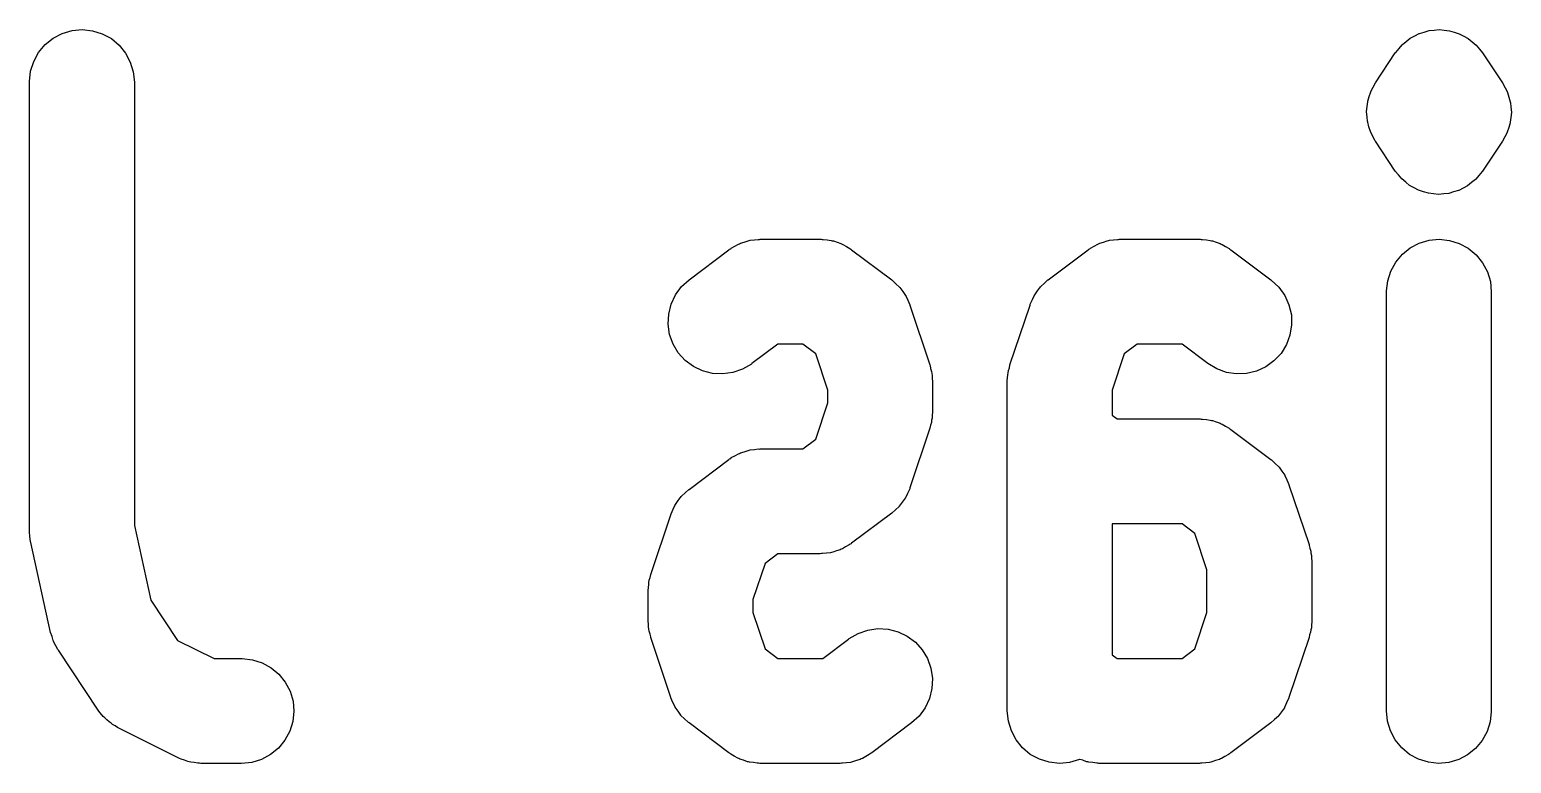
# Model space of a CAD drawing. Extents: x 69 to 231, y -99 to -49.
# Drawn here: x 103.842 to 108.792, y -74.375 to -71.925 of the extents above; entities that cross this region are included whole.
import ezdxf

# ---------------------------------------------------------------- set-up
doc = ezdxf.new("R2010")
doc.units = 0
doc.layers.add('BLACK', color=7, linetype='CONTINUOUS')

msp = doc.modelspace()

# ---------------------------------------------------------------- linework, layer by layer
at = {"layer": 'BLACK', "linetype": 'CONTINUOUS'}
for p, q in [((103.894, -71.975), (103.921, -71.9536)), ((103.921, -71.9536), (103.951, -71.9377)), ((103.951, -71.9377), (103.984, -71.9281)), ((103.984, -71.9281), (104.018, -71.925)), ((104.018, -71.925), (104.052, -71.9286)), ((104.052, -71.9286), (104.084, -71.9387)), ((104.084, -71.9387), (104.115, -71.9549)), ((104.115, -71.9549), (104.141, -71.9767)), ((108.428, -71.9748), (108.441, -71.9642)), ((108.441, -71.9642), (108.454, -71.9537)), ((108.454, -71.9534), (108.469, -71.9457)), ((108.454, -71.9535), (108.454, -71.9534)), ((108.454, -71.9536), (108.454, -71.9535)), ((108.454, -71.9537), (108.454, -71.9536)), ((108.454, -71.9537), (108.454, -71.9537)), ((108.469, -71.9457), (108.484, -71.9378)), ((108.484, -71.9378), (108.484, -71.9377)), ((108.484, -71.9377), (108.485, -71.9377)), ((108.484, -71.9378), (108.484, -71.9378)), ((108.485, -71.9376), (108.501, -71.9329)), ((108.485, -71.9377), (108.485, -71.9376)), ((108.501, -71.9329), (108.517, -71.9282)), ((108.517, -71.928), (108.534, -71.9265)), ((108.517, -71.9281), (108.517, -71.928)), ((108.517, -71.9282), (108.517, -71.9281)), ((108.517, -71.9281), (108.517, -71.9281)), ((108.517, -71.9281), (108.517, -71.9281)), ((108.534, -71.9265), (108.551, -71.925)), ((108.551, -71.925), (108.551, -71.925)), ((108.551, -71.925), (108.551, -71.925)), ((108.551, -71.925), (108.551, -71.925)), ((108.551, -71.925), (108.568, -71.9268)), ((108.551, -71.925), (108.551, -71.925)), ((108.568, -71.9268), (108.585, -71.9285)), ((108.585, -71.9285), (108.585, -71.9286)), ((108.585, -71.9286), (108.585, -71.9286)), ((108.585, -71.9286), (108.585, -71.9286)), ((108.585, -71.9286), (108.585, -71.9286)), ((108.585, -71.9286), (108.601, -71.9336)), ((108.601, -71.9336), (108.618, -71.9386)), ((108.618, -71.9386), (108.618, -71.9386)), ((108.618, -71.9386), (108.618, -71.9387)), ((108.618, -71.9387), (108.618, -71.9387)), ((108.618, -71.9387), (108.618, -71.9388)), ((108.618, -71.9388), (108.633, -71.9467)), ((108.633, -71.9467), (108.648, -71.9548)), ((108.648, -71.9548), (108.648, -71.9549)), ((108.648, -71.9549), (108.648, -71.9549)), ((108.648, -71.9549), (108.648, -71.955)), ((108.648, -71.955), (108.648, -71.9551)), ((108.648, -71.9551), (108.661, -71.9657)), ((108.661, -71.9657), (108.661, -71.9658)), ((108.661, -71.9658), (108.674, -71.9765)), ((103.856, -72.0311), (103.872, -72.0011)), ((103.872, -72.0011), (103.894, -71.975)), ((104.141, -71.9767), (104.162, -72.0032)), ((104.162, -72.0032), (104.178, -72.0333)), ((108.338, -72.1029), (108.404, -72.0029)), ((108.404, -72.0029), (108.405, -72.0014)), ((108.405, -72.0013), (108.406, -72.0011)), ((108.405, -72.0014), (108.405, -72.0013)), ((108.405, -72.0014), (108.405, -72.0014)), ((108.406, -72.0009), (108.417, -71.988)), ((108.406, -72.0011), (108.406, -72.0009)), ((108.406, -72.0011), (108.406, -72.0011)), ((108.406, -72.0011), (108.406, -72.0011)), ((108.417, -71.988), (108.427, -71.9752)), ((108.427, -71.9751), (108.428, -71.975)), ((108.427, -71.9752), (108.427, -71.9751)), ((108.428, -71.9749), (108.428, -71.9748)), ((108.428, -71.975), (108.428, -71.9749)), ((108.674, -71.9765), (108.674, -71.9766)), ((108.674, -71.9766), (108.674, -71.9767)), ((108.674, -71.9767), (108.674, -71.9768)), ((108.674, -71.9768), (108.674, -71.9769)), ((108.674, -71.9769), (108.685, -71.9899)), ((108.685, -71.9899), (108.685, -71.9901)), ((108.685, -71.9901), (108.696, -72.0029)), ((108.696, -72.0029), (108.762, -72.1029)), ((103.842, -72.0976), (103.845, -72.0636)), ((103.845, -72.0636), (103.856, -72.0311)), ((104.178, -72.0333), (104.188, -72.066)), ((104.188, -72.066), (104.192, -72.1)), ((103.842, -72.1), (103.842, -72.0976)), ((103.842, -73.6), (103.842, -72.1)), ((104.192, -72.1), (104.192, -73.5808)), ((108.322, -72.1313), (108.33, -72.1171)), ((108.33, -72.1171), (108.338, -72.1029)), ((108.762, -72.1029), (108.763, -72.1034)), ((108.763, -72.1034), (108.763, -72.1034)), ((108.763, -72.1034), (108.763, -72.1034)), ((108.763, -72.1034), (108.764, -72.105)), ((108.764, -72.105), (108.771, -72.1193)), ((108.771, -72.1193), (108.779, -72.1336)), ((108.31, -72.1818), (108.312, -72.1657)), ((108.312, -72.1639), (108.317, -72.1485)), ((108.312, -72.1648), (108.312, -72.1639)), ((108.312, -72.1657), (108.312, -72.1648)), ((108.317, -72.1485), (108.322, -72.1331)), ((108.322, -72.1322), (108.322, -72.1313)), ((108.322, -72.1331), (108.322, -72.1322)), ((108.779, -72.1336), (108.779, -72.1345)), ((108.779, -72.1345), (108.779, -72.1353)), ((108.779, -72.1353), (108.784, -72.1508)), ((108.784, -72.1508), (108.788, -72.1663)), ((108.788, -72.1663), (108.788, -72.1672)), ((108.788, -72.1672), (108.789, -72.1681)), ((108.789, -72.1681), (108.79, -72.1842)), ((108.308, -72.1978), (108.31, -72.1818)), ((108.308, -72.1988), (108.308, -72.1978)), ((108.308, -72.1997), (108.308, -72.1988)), ((108.31, -72.2158), (108.308, -72.1997)), ((108.311, -72.2319), (108.31, -72.2158)), ((108.79, -72.2182), (108.788, -72.2343)), ((108.79, -72.1842), (108.792, -72.2003)), ((108.792, -72.2022), (108.79, -72.2182)), ((108.792, -72.2003), (108.792, -72.2012)), ((108.792, -72.2012), (108.792, -72.2022)), ((108.312, -72.2328), (108.311, -72.2319)), ((108.312, -72.2337), (108.312, -72.2328)), ((108.316, -72.2492), (108.312, -72.2337)), ((108.321, -72.2647), (108.316, -72.2492)), ((108.321, -72.2655), (108.321, -72.2647)), ((108.321, -72.2664), (108.321, -72.2655)), ((108.329, -72.2807), (108.321, -72.2664)), ((108.778, -72.2687), (108.77, -72.2829)), ((108.783, -72.2515), (108.778, -72.2669)), ((108.778, -72.2669), (108.778, -72.2678)), ((108.778, -72.2678), (108.778, -72.2687)), ((108.788, -72.2361), (108.783, -72.2515)), ((108.788, -72.2343), (108.788, -72.2352)), ((108.788, -72.2352), (108.788, -72.2361)), ((108.336, -72.295), (108.329, -72.2807)), ((108.337, -72.2966), (108.336, -72.295)), ((108.338, -72.2971), (108.337, -72.2966)), ((108.337, -72.2966), (108.337, -72.2966)), ((108.337, -72.2966), (108.337, -72.2966)), ((108.404, -72.3971), (108.338, -72.2971)), ((108.762, -72.2971), (108.696, -72.3971)), ((108.77, -72.2829), (108.762, -72.2971)), ((108.415, -72.4101), (108.404, -72.3971)), ((108.426, -72.4231), (108.415, -72.4101)), ((108.683, -72.412), (108.673, -72.4248)), ((108.694, -72.3991), (108.683, -72.412)), ((108.695, -72.3987), (108.694, -72.3989)), ((108.694, -72.3989), (108.694, -72.3989)), ((108.694, -72.3989), (108.694, -72.3989)), ((108.694, -72.3989), (108.694, -72.3991)), ((108.696, -72.3971), (108.695, -72.3986)), ((108.695, -72.3986), (108.695, -72.3986)), ((108.695, -72.3986), (108.695, -72.3987)), ((108.426, -72.4232), (108.426, -72.4231)), ((108.426, -72.4233), (108.426, -72.4232)), ((108.426, -72.4234), (108.426, -72.4233)), ((108.426, -72.4235), (108.426, -72.4234)), ((108.439, -72.4342), (108.426, -72.4235)), ((108.439, -72.4343), (108.439, -72.4342)), ((108.452, -72.4449), (108.439, -72.4343)), ((108.452, -72.445), (108.452, -72.4449)), ((108.452, -72.4451), (108.452, -72.445)), ((108.452, -72.4452), (108.452, -72.4451)), ((108.452, -72.4451), (108.452, -72.4451)), ((108.467, -72.4533), (108.452, -72.4452)), ((108.482, -72.4612), (108.467, -72.4533)), ((108.467, -72.4533), (108.467, -72.4533)), ((108.482, -72.4613), (108.482, -72.4612)), ((108.482, -72.4614), (108.482, -72.4613)), ((108.482, -72.4613), (108.482, -72.4613)), ((108.499, -72.4664), (108.482, -72.4614)), ((108.482, -72.4614), (108.482, -72.4614)), ((108.499, -72.4665), (108.499, -72.4664)), ((108.515, -72.4714), (108.499, -72.4665)), ((108.599, -72.4671), (108.583, -72.4718)), ((108.615, -72.4624), (108.599, -72.4671)), ((108.616, -72.4623), (108.615, -72.4623)), ((108.615, -72.4623), (108.615, -72.4624)), ((108.631, -72.4544), (108.616, -72.4622)), ((108.616, -72.4622), (108.616, -72.4622)), ((108.616, -72.4622), (108.616, -72.4623)), ((108.646, -72.4466), (108.631, -72.4544)), ((108.659, -72.4358), (108.646, -72.4463)), ((108.646, -72.4463), (108.646, -72.4463)), ((108.646, -72.4463), (108.646, -72.4464)), ((108.646, -72.4464), (108.646, -72.4465)), ((108.646, -72.4465), (108.646, -72.4466)), ((108.672, -72.4252), (108.659, -72.4358)), ((108.673, -72.4249), (108.672, -72.425)), ((108.672, -72.425), (108.672, -72.4251)), ((108.672, -72.4251), (108.672, -72.4252)), ((108.673, -72.4248), (108.673, -72.4249)), ((108.515, -72.4715), (108.515, -72.4714)), ((108.515, -72.4714), (108.515, -72.4714)), ((108.515, -72.4714), (108.515, -72.4714)), ((108.515, -72.4714), (108.515, -72.4714)), ((108.532, -72.4732), (108.515, -72.4715)), ((108.549, -72.475), (108.532, -72.4732)), ((108.566, -72.4735), (108.549, -72.475)), ((108.549, -72.475), (108.549, -72.475)), ((108.549, -72.475), (108.549, -72.475)), ((108.549, -72.475), (108.549, -72.475)), ((108.549, -72.475), (108.549, -72.475)), ((108.583, -72.472), (108.566, -72.4735)), ((108.583, -72.4718), (108.583, -72.4719)), ((108.583, -72.4719), (108.583, -72.4719)), ((108.583, -72.4719), (108.583, -72.4719)), ((108.583, -72.4719), (108.583, -72.472)), ((106.045, -72.76), (106.178, -72.66)), ((106.178, -72.66), (106.18, -72.6585)), ((106.18, -72.6585), (106.184, -72.6566)), ((106.184, -72.6566), (106.186, -72.6542)), ((106.186, -72.6542), (106.198, -72.648)), ((106.198, -72.648), (106.21, -72.6412)), ((106.21, -72.6412), (106.213, -72.64)), ((106.213, -72.64), (106.217, -72.6382)), ((106.217, -72.6382), (106.229, -72.6344)), ((106.229, -72.6344), (106.242, -72.63)), ((106.242, -72.63), (106.246, -72.6294)), ((106.246, -72.6294), (106.249, -72.6283)), ((106.249, -72.6283), (106.263, -72.627)), ((106.263, -72.627), (106.276, -72.6252)), ((106.276, -72.6252), (106.28, -72.6254)), ((106.28, -72.6254), (106.283, -72.625)), ((106.283, -72.625), (106.483, -72.625)), ((106.483, -72.625), (106.486, -72.625)), ((106.486, -72.625), (106.49, -72.6254)), ((106.49, -72.6254), (106.493, -72.6253)), ((106.493, -72.6253), (106.506, -72.6273)), ((106.506, -72.6273), (106.52, -72.6288)), ((106.52, -72.6288), (106.523, -72.63)), ((106.523, -72.63), (106.527, -72.6306)), ((106.527, -72.6306), (106.54, -72.6351)), ((106.54, -72.6351), (106.552, -72.6392)), ((106.552, -72.6392), (106.556, -72.641)), ((106.556, -72.641), (106.559, -72.6423)), ((106.559, -72.6423), (106.571, -72.6492)), ((106.571, -72.6492), (106.582, -72.6556)), ((106.582, -72.6556), (106.585, -72.658)), ((106.585, -72.658), (106.588, -72.66)), ((106.588, -72.66), (106.722, -72.76)), ((107.245, -72.76), (107.378, -72.66)), ((107.378, -72.66), (107.38, -72.6585)), ((107.38, -72.6585), (107.384, -72.6566)), ((107.384, -72.6566), (107.386, -72.6542)), ((107.386, -72.6542), (107.398, -72.648)), ((107.398, -72.648), (107.41, -72.6412)), ((107.41, -72.6412), (107.413, -72.64)), ((107.413, -72.64), (107.417, -72.6382)), ((107.417, -72.6382), (107.429, -72.6344)), ((107.429, -72.6344), (107.442, -72.63)), ((107.442, -72.63), (107.446, -72.6294)), ((107.446, -72.6294), (107.449, -72.6283)), ((107.449, -72.6283), (107.463, -72.627)), ((107.463, -72.627), (107.476, -72.6252)), ((107.476, -72.6252), (107.48, -72.6254)), ((107.48, -72.6254), (107.483, -72.625)), ((107.483, -72.625), (107.75, -72.625)), ((107.75, -72.625), (107.752, -72.625)), ((107.752, -72.625), (107.756, -72.6254)), ((107.756, -72.6254), (107.76, -72.6253)), ((107.76, -72.6253), (107.773, -72.6273)), ((107.773, -72.6273), (107.786, -72.6288)), ((107.786, -72.6288), (107.79, -72.63)), ((107.79, -72.63), (107.794, -72.6306)), ((107.794, -72.6306), (107.806, -72.6351)), ((107.806, -72.6351), (107.819, -72.6392)), ((107.819, -72.6392), (107.822, -72.641)), ((107.822, -72.641), (107.826, -72.6423)), ((107.826, -72.6423), (107.837, -72.6492)), ((107.837, -72.6492), (107.849, -72.6556)), ((107.849, -72.6556), (107.852, -72.658)), ((107.852, -72.658), (107.855, -72.66)), ((107.855, -72.66), (107.988, -72.76)), ((108.428, -72.675), (108.454, -72.6536)), ((108.454, -72.6536), (108.484, -72.6377)), ((108.484, -72.6377), (108.517, -72.6281)), ((108.517, -72.6281), (108.551, -72.625)), ((108.551, -72.625), (108.585, -72.6286)), ((108.585, -72.6286), (108.618, -72.6387)), ((108.618, -72.6387), (108.648, -72.6549)), ((108.648, -72.6549), (108.674, -72.6767)), ((108.389, -72.7311), (108.406, -72.7011)), ((108.406, -72.7011), (108.428, -72.675)), ((108.674, -72.6767), (108.696, -72.7032)), ((108.696, -72.7032), (108.712, -72.7333)), ((106.02, -72.7831), (106.045, -72.76)), ((106.722, -72.76), (106.724, -72.7615)), ((106.724, -72.7615), (106.724, -72.7618)), ((106.724, -72.7618), (106.724, -72.762)), ((106.724, -72.762), (106.736, -72.7735)), ((107.232, -72.772), (107.244, -72.7605)), ((107.244, -72.7605), (107.245, -72.7603)), ((107.245, -72.7603), (107.245, -72.76)), ((107.988, -72.76), (107.99, -72.7615)), ((107.99, -72.7615), (108.015, -72.7849)), ((108.375, -72.7976), (108.379, -72.7636)), ((108.379, -72.7636), (108.389, -72.7311)), ((108.712, -72.7333), (108.722, -72.766)), ((105.985, -72.8415), (106, -72.8106)), ((106, -72.8106), (106.02, -72.7831)), ((106.736, -72.7735), (106.748, -72.7849)), ((106.748, -72.7849), (106.749, -72.7853)), ((106.749, -72.7853), (106.749, -72.7856)), ((106.749, -72.7856), (106.759, -72.7992)), ((106.759, -72.7992), (106.768, -72.8127)), ((106.768, -72.8127), (106.769, -72.8131)), ((106.769, -72.8131), (106.769, -72.8135)), ((106.769, -72.8135), (106.776, -72.8286)), ((107.192, -72.8265), (107.199, -72.8114)), ((107.199, -72.811), (107.2, -72.8106)), ((107.199, -72.8114), (107.199, -72.811)), ((107.2, -72.8106), (107.209, -72.7973)), ((107.209, -72.7973), (107.219, -72.7837)), ((107.219, -72.7837), (107.22, -72.7834)), ((107.22, -72.7831), (107.232, -72.772)), ((107.22, -72.7834), (107.22, -72.7831)), ((108.015, -72.7849), (108.035, -72.8127)), ((108.035, -72.8127), (108.049, -72.8438)), ((108.375, -72.8), (108.375, -72.7976)), ((108.375, -74.2), (108.375, -72.8)), ((108.722, -72.766), (108.725, -72.8)), ((108.725, -72.8), (108.725, -74.2)), ((105.977, -72.8746), (105.985, -72.8415)), ((106.776, -72.8286), (106.782, -72.8438)), ((106.782, -72.8438), (106.783, -72.8442)), ((106.783, -72.8442), (106.783, -72.8447)), ((106.783, -72.8447), (106.849, -73.0447)), ((107.117, -73.0447), (107.184, -72.8447)), ((107.184, -72.8447), (107.185, -72.8423)), ((107.185, -72.8415), (107.192, -72.8265)), ((107.185, -72.8419), (107.185, -72.8415)), ((107.185, -72.8423), (107.185, -72.8419)), ((108.049, -72.8438), (108.057, -72.8771)), ((105.975, -72.9088), (105.977, -72.8746)), ((105.98, -72.9425), (105.975, -72.9088)), ((108.058, -72.9112), (108.052, -72.9449)), ((108.057, -72.8771), (108.058, -72.9112)), ((105.992, -72.9747), (105.98, -72.9425)), ((108.052, -72.9449), (108.041, -72.9769)), ((106.009, -73.004), (105.992, -72.9747)), ((106.032, -73.0294), (106.009, -73.004)), ((106.342, -72.975), (106.255, -73.04)), ((106.425, -72.975), (106.342, -72.975)), ((106.468, -73.0072), (106.425, -72.975)), ((106.508, -73.1284), (106.468, -73.0072)), ((107.499, -73.0072), (107.458, -73.1284)), ((107.542, -72.975), (107.499, -73.0072)), ((107.692, -72.975), (107.542, -72.975)), ((107.778, -73.04), (107.692, -72.975)), ((108.023, -73.006), (107.999, -73.031)), ((108.041, -72.9769), (108.023, -73.006)), ((106.06, -73.0498), (106.032, -73.0294)), ((106.09, -73.0645), (106.06, -73.0498)), ((106.224, -73.0588), (106.191, -73.07)), ((106.253, -73.0415), (106.224, -73.0588)), ((106.255, -73.04), (106.253, -73.0415)), ((106.849, -73.0447), (106.85, -73.047)), ((106.85, -73.047), (106.852, -73.0566)), ((106.852, -73.0566), (106.855, -73.066)), ((107.112, -73.0636), (107.115, -73.0542)), ((107.115, -73.0542), (107.117, -73.0447)), ((107.808, -73.0577), (107.778, -73.04)), ((107.84, -73.0694), (107.808, -73.0577)), ((107.972, -73.051), (107.941, -73.0653)), ((107.999, -73.031), (107.972, -73.051)), ((106.123, -73.073), (106.09, -73.0645)), ((106.158, -73.0748), (106.123, -73.073)), ((106.191, -73.07), (106.158, -73.0748)), ((106.855, -73.066), (106.856, -73.0733)), ((106.856, -73.0733), (106.857, -73.0804)), ((106.857, -73.0804), (106.857, -73.0902)), ((106.857, -73.0902), (106.858, -73.1)), ((106.858, -73.1), (106.858, -73.2)), ((107.108, -73.0976), (107.109, -73.0878)), ((107.108, -73.1), (107.108, -73.0976)), ((107.108, -74.2), (107.108, -73.1)), ((107.109, -73.0878), (107.11, -73.078)), ((107.11, -73.078), (107.111, -73.0709)), ((107.111, -73.0709), (107.112, -73.0636)), ((107.873, -73.0747), (107.84, -73.0694)), ((107.907, -73.0733), (107.873, -73.0747)), ((107.941, -73.0653), (107.907, -73.0733)), ((106.508, -73.1716), (106.508, -73.1284)), ((107.458, -73.1284), (107.458, -73.2125)), ((106.468, -73.2928), (106.508, -73.1716)), ((106.858, -73.2024), (106.857, -73.2122)), ((106.858, -73.2), (106.858, -73.2024)), ((106.849, -73.2553), (106.783, -73.4553)), ((106.852, -73.2458), (106.849, -73.2553)), ((106.855, -73.2364), (106.852, -73.2458)), ((106.857, -73.222), (106.855, -73.2291)), ((106.855, -73.2291), (106.855, -73.2364)), ((106.857, -73.2122), (106.857, -73.222)), ((107.458, -73.2125), (107.475, -73.225)), ((107.475, -73.225), (107.75, -73.225)), ((107.75, -73.225), (107.752, -73.225)), ((107.752, -73.225), (107.756, -73.2254)), ((107.756, -73.2254), (107.76, -73.2253)), ((107.76, -73.2253), (107.773, -73.2273)), ((107.773, -73.2273), (107.786, -73.2288)), ((107.786, -73.2288), (107.79, -73.23)), ((107.79, -73.23), (107.794, -73.2306)), ((107.794, -73.2306), (107.806, -73.2351)), ((107.806, -73.2351), (107.819, -73.2392)), ((107.819, -73.2392), (107.822, -73.241)), ((107.822, -73.241), (107.826, -73.2423)), ((107.826, -73.2423), (107.837, -73.2492)), ((107.837, -73.2492), (107.849, -73.2556)), ((107.849, -73.2556), (107.852, -73.258)), ((107.852, -73.258), (107.855, -73.26)), ((107.855, -73.26), (107.988, -73.36)), ((106.425, -73.325), (106.468, -73.2928)), ((106.178, -73.36), (106.18, -73.3585)), ((106.18, -73.3585), (106.184, -73.3566)), ((106.184, -73.3566), (106.186, -73.3542)), ((106.186, -73.3542), (106.198, -73.348)), ((106.198, -73.348), (106.21, -73.3412)), ((106.21, -73.3412), (106.213, -73.34)), ((106.213, -73.34), (106.217, -73.3382)), ((106.217, -73.3382), (106.229, -73.3344)), ((106.229, -73.3344), (106.242, -73.33)), ((106.242, -73.33), (106.246, -73.3294)), ((106.246, -73.3294), (106.249, -73.3283)), ((106.249, -73.3283), (106.263, -73.327)), ((106.263, -73.327), (106.276, -73.3252)), ((106.276, -73.3252), (106.28, -73.3254)), ((106.28, -73.3254), (106.283, -73.325)), ((106.283, -73.325), (106.425, -73.325)), ((106.045, -73.46), (106.178, -73.36)), ((107.988, -73.36), (107.99, -73.3615)), ((107.99, -73.3615), (107.991, -73.3618)), ((107.991, -73.3618), (107.991, -73.362)), ((107.991, -73.362), (108.003, -73.3735)), ((108.003, -73.3735), (108.015, -73.3849)), ((108.015, -73.3849), (108.015, -73.3853)), ((108.015, -73.3853), (108.016, -73.3856)), ((108.016, -73.3856), (108.025, -73.3992)), ((108.025, -73.3992), (108.035, -73.4127)), ((106.783, -73.4553), (106.782, -73.4577)), ((106.782, -73.4577), (106.782, -73.4581)), ((108.035, -73.4127), (108.035, -73.4131)), ((108.035, -73.4131), (108.035, -73.4135)), ((108.035, -73.4135), (108.042, -73.4286)), ((108.042, -73.4286), (108.049, -73.4438)), ((108.049, -73.4438), (108.049, -73.4442)), ((108.049, -73.4442), (108.049, -73.4447)), ((108.049, -73.4447), (108.116, -73.6447)), ((106, -73.5106), (106.009, -73.4973)), ((106.009, -73.4973), (106.019, -73.4837)), ((106.019, -73.4837), (106.02, -73.4834)), ((106.02, -73.4831), (106.032, -73.472)), ((106.02, -73.4834), (106.02, -73.4831)), ((106.032, -73.472), (106.044, -73.4605)), ((106.044, -73.4605), (106.045, -73.4603)), ((106.045, -73.4603), (106.045, -73.46)), ((106.757, -73.5028), (106.747, -73.5163)), ((106.767, -73.4894), (106.757, -73.5028)), ((106.768, -73.4886), (106.767, -73.489)), ((106.767, -73.489), (106.767, -73.4894)), ((106.775, -73.4735), (106.768, -73.4886)), ((106.782, -73.4585), (106.775, -73.4735)), ((106.782, -73.4581), (106.782, -73.4585)), ((105.917, -73.7447), (105.984, -73.5447)), ((105.984, -73.5447), (105.985, -73.5423)), ((105.985, -73.5415), (105.992, -73.5265)), ((105.985, -73.5419), (105.985, -73.5415)), ((105.985, -73.5423), (105.985, -73.5419)), ((105.992, -73.5265), (105.999, -73.5114)), ((105.999, -73.511), (106, -73.5106)), ((105.999, -73.5114), (105.999, -73.511)), ((106.722, -73.54), (106.588, -73.64)), ((106.735, -73.5281), (106.722, -73.5395)), ((106.722, -73.5395), (106.722, -73.5397)), ((106.722, -73.5397), (106.722, -73.54)), ((106.747, -73.5169), (106.735, -73.5281)), ((106.747, -73.5163), (106.747, -73.5166)), ((106.747, -73.5166), (106.747, -73.5169)), ((103.842, -73.6008), (103.842, -73.6)), ((103.842, -73.6016), (103.842, -73.6008)), ((103.843, -73.6178), (103.842, -73.6016)), ((104.192, -73.5808), (104.247, -73.8301)), ((107.458, -73.575), (107.458, -74.0125)), ((107.692, -73.575), (107.458, -73.575)), ((107.735, -73.6072), (107.692, -73.575)), ((103.845, -73.634), (103.843, -73.6178)), ((103.845, -73.6348), (103.845, -73.634)), ((103.845, -73.6356), (103.845, -73.6348)), ((103.846, -73.638), (103.845, -73.6356)), ((103.912, -73.938), (103.846, -73.638)), ((106.568, -73.652), (106.557, -73.6588)), ((106.58, -73.6458), (106.568, -73.652)), ((106.583, -73.6434), (106.58, -73.6458)), ((106.586, -73.6415), (106.583, -73.6434)), ((106.588, -73.64), (106.586, -73.6415)), ((107.775, -73.7284), (107.735, -73.6072)), ((108.116, -73.6447), (108.117, -73.647)), ((108.117, -73.647), (108.119, -73.6566)), ((106.342, -73.675), (106.299, -73.7072)), ((106.483, -73.675), (106.342, -73.675)), ((106.487, -73.6746), (106.483, -73.675)), ((106.491, -73.6748), (106.487, -73.6746)), ((106.504, -73.673), (106.491, -73.6748)), ((106.517, -73.6717), (106.504, -73.673)), ((106.521, -73.6706), (106.517, -73.6717)), ((106.525, -73.67), (106.521, -73.6706)), ((106.537, -73.6656), (106.525, -73.67)), ((106.55, -73.6618), (106.537, -73.6656)), ((106.553, -73.66), (106.55, -73.6618)), ((106.557, -73.6588), (106.553, -73.66)), ((108.119, -73.6566), (108.122, -73.666)), ((108.122, -73.666), (108.122, -73.6733)), ((108.122, -73.6733), (108.124, -73.6804)), ((108.124, -73.6804), (108.124, -73.6902)), ((108.124, -73.6902), (108.125, -73.7)), ((108.125, -73.7), (108.125, -73.9)), ((105.912, -73.7636), (105.915, -73.7542)), ((105.915, -73.7542), (105.917, -73.7447)), ((106.299, -73.7072), (106.258, -73.8284)), ((107.775, -73.8716), (107.775, -73.7284)), ((105.908, -73.7976), (105.909, -73.7878)), ((105.908, -73.8), (105.908, -73.7976)), ((105.908, -73.9), (105.908, -73.8)), ((105.909, -73.7878), (105.91, -73.778)), ((105.91, -73.778), (105.911, -73.7709)), ((105.911, -73.7709), (105.912, -73.7636)), ((104.247, -73.8301), (104.336, -73.9643)), ((106.258, -73.8284), (106.258, -73.8716)), ((105.909, -73.9098), (105.908, -73.9)), ((106.258, -73.8716), (106.299, -73.9928)), ((107.735, -73.9928), (107.775, -73.8716)), ((108.125, -73.9024), (108.124, -73.9122)), ((108.125, -73.9), (108.125, -73.9024)), ((103.917, -73.9512), (103.912, -73.938)), ((103.921, -73.9647), (103.917, -73.9512)), ((105.909, -73.9196), (105.909, -73.9098)), ((105.911, -73.9267), (105.909, -73.9196)), ((105.912, -73.934), (105.911, -73.9267)), ((105.915, -73.9434), (105.912, -73.934)), ((105.917, -73.953), (105.915, -73.9434)), ((105.917, -73.9553), (105.917, -73.953)), ((106.58, -73.9585), (106.61, -73.9412)), ((106.61, -73.9412), (106.642, -73.93)), ((106.642, -73.93), (106.676, -73.9252)), ((106.676, -73.9252), (106.71, -73.927)), ((106.71, -73.927), (106.743, -73.9355)), ((106.743, -73.9355), (106.774, -73.9502)), ((106.774, -73.9502), (106.801, -73.9706)), ((108.118, -73.9458), (108.116, -73.9553)), ((108.121, -73.9364), (108.118, -73.9458)), ((108.122, -73.9291), (108.121, -73.9364)), ((108.124, -73.922), (108.122, -73.9291)), ((108.124, -73.9122), (108.124, -73.922)), ((103.922, -73.9675), (103.921, -73.9647)), ((103.923, -73.9704), (103.922, -73.9675)), ((103.93, -73.9826), (103.923, -73.9704)), ((103.936, -73.995), (103.93, -73.9826)), ((103.938, -73.9971), (103.936, -73.995)), ((104.071, -74.1971), (103.938, -73.9971)), ((104.336, -73.9643), (104.458, -74.025)), ((105.984, -74.1553), (105.917, -73.9553)), ((106.299, -73.9928), (106.342, -74.025)), ((106.492, -74.025), (106.578, -73.96)), ((106.578, -73.96), (106.58, -73.9585)), ((106.801, -73.9706), (106.824, -73.996)), ((106.824, -73.996), (106.842, -74.0253)), ((107.692, -74.025), (107.735, -73.9928)), ((108.116, -73.9553), (108.049, -74.1553)), ((104.458, -74.025), (104.55, -74.025)), ((104.55, -74.025), (104.552, -74.025)), ((104.552, -74.025), (104.586, -74.0288)), ((104.586, -74.0288), (104.619, -74.0392)), ((104.619, -74.0392), (104.649, -74.0556)), ((106.342, -74.025), (106.492, -74.025)), ((106.842, -74.0253), (106.853, -74.0575)), ((107.458, -74.0125), (107.475, -74.025)), ((107.475, -74.025), (107.692, -74.025)), ((104.649, -74.0556), (104.675, -74.0776)), ((104.675, -74.0776), (104.696, -74.1042)), ((106.853, -74.0575), (106.858, -74.0912)), ((106.858, -74.0912), (106.856, -74.1254)), ((104.696, -74.1042), (104.712, -74.1344)), ((104.712, -74.1344), (104.722, -74.1672)), ((106.856, -74.1254), (106.848, -74.1585)), ((104.077, -74.2048), (104.071, -74.1971)), ((104.722, -74.1672), (104.725, -74.2012)), ((105.984, -74.1558), (105.984, -74.1553)), ((105.984, -74.1562), (105.984, -74.1558)), ((105.991, -74.1715), (105.984, -74.1562)), ((105.998, -74.1865), (105.991, -74.1715)), ((105.998, -74.1869), (105.998, -74.1865)), ((105.998, -74.1873), (105.998, -74.1869)), ((106.008, -74.2009), (105.998, -74.1873)), ((106.834, -74.1894), (106.814, -74.2169)), ((106.848, -74.1585), (106.834, -74.1894)), ((107.112, -74.234), (107.108, -74.2)), ((108.034, -74.1894), (108.024, -74.2028)), ((108.041, -74.1734), (108.034, -74.1886)), ((108.034, -74.1886), (108.034, -74.189)), ((108.034, -74.189), (108.034, -74.1894)), ((108.048, -74.1585), (108.041, -74.1734)), ((108.049, -74.1577), (108.048, -74.1581)), ((108.048, -74.1581), (108.048, -74.1585)), ((108.049, -74.1553), (108.049, -74.1577)), ((108.378, -74.234), (108.375, -74.2)), ((108.725, -74.2), (108.725, -74.2024)), ((104.083, -74.213), (104.077, -74.2048)), ((104.088, -74.218), (104.083, -74.213)), ((104.093, -74.2235), (104.088, -74.218)), ((104.1, -74.2299), (104.093, -74.2235)), ((104.108, -74.2368), (104.1, -74.2299)), ((104.114, -74.2407), (104.108, -74.2368)), ((104.119, -74.2452), (104.114, -74.2407)), ((104.128, -74.25), (104.119, -74.2452)), ((104.136, -74.2554), (104.128, -74.25)), ((104.721, -74.2352), (104.711, -74.2678)), ((104.725, -74.2012), (104.721, -74.2352)), ((106.018, -74.2144), (106.008, -74.2009)), ((106.018, -74.2147), (106.018, -74.2144)), ((106.018, -74.2151), (106.018, -74.2147)), ((106.03, -74.2265), (106.018, -74.2151)), ((106.042, -74.238), (106.03, -74.2265)), ((106.043, -74.2382), (106.042, -74.238)), ((106.043, -74.2385), (106.043, -74.2382)), ((106.045, -74.24), (106.043, -74.2385)), ((106.178, -74.34), (106.045, -74.24)), ((106.788, -74.24), (106.655, -74.34)), ((106.814, -74.2169), (106.788, -74.24)), ((107.122, -74.2667), (107.112, -74.234)), ((107.988, -74.24), (107.855, -74.34)), ((107.989, -74.2397), (107.988, -74.24)), ((108.001, -74.2281), (107.989, -74.2395)), ((107.989, -74.2395), (107.989, -74.2397)), ((108.014, -74.2169), (108.001, -74.2281)), ((108.024, -74.2028), (108.014, -74.2163)), ((108.014, -74.2163), (108.014, -74.2166)), ((108.014, -74.2166), (108.014, -74.2169)), ((108.388, -74.2667), (108.378, -74.234)), ((108.721, -74.2364), (108.711, -74.2689)), ((108.725, -74.2024), (108.721, -74.2364)), ((104.138, -74.2565), (104.136, -74.2554)), ((104.338, -74.3565), (104.138, -74.2565)), ((104.695, -74.2979), (104.673, -74.3242)), ((104.711, -74.2678), (104.695, -74.2979)), ((107.138, -74.2968), (107.122, -74.2667)), ((107.159, -74.3233), (107.138, -74.2968)), ((108.404, -74.2968), (108.388, -74.2667)), ((108.426, -74.3233), (108.404, -74.2968)), ((108.694, -74.2989), (108.672, -74.325)), ((108.711, -74.2689), (108.694, -74.2989)), ((104.647, -74.3458), (104.617, -74.3618)), ((104.673, -74.3242), (104.647, -74.3458)), ((106.182, -74.342), (106.178, -74.34)), ((106.184, -74.3444), (106.182, -74.342)), ((106.196, -74.3508), (106.184, -74.3444)), ((106.647, -74.3458), (106.635, -74.352)), ((106.65, -74.3434), (106.647, -74.3458)), ((106.653, -74.3415), (106.65, -74.3434)), ((106.655, -74.34), (106.653, -74.3415)), ((107.185, -74.3451), (107.159, -74.3233)), ((107.216, -74.3613), (107.185, -74.3451)), ((107.847, -74.3458), (107.835, -74.352)), ((107.85, -74.3434), (107.847, -74.3458)), ((107.853, -74.3415), (107.85, -74.3434)), ((107.855, -74.34), (107.853, -74.3415)), ((108.452, -74.3451), (108.426, -74.3233)), ((108.482, -74.3613), (108.452, -74.3451)), ((108.646, -74.3464), (108.616, -74.3623)), ((108.672, -74.325), (108.646, -74.3464)), ((104.343, -74.3584), (104.338, -74.3565)), ((104.348, -74.3608), (104.343, -74.3584)), ((104.359, -74.3645), (104.348, -74.3608)), ((104.37, -74.3687), (104.359, -74.3645)), ((104.375, -74.3696), (104.37, -74.3687)), ((104.38, -74.3712), (104.375, -74.3696)), ((104.392, -74.3725), (104.38, -74.3712)), ((104.404, -74.3745), (104.392, -74.3725)), ((104.409, -74.3744), (104.404, -74.3745)), ((104.414, -74.375), (104.409, -74.3744)), ((104.417, -74.375), (104.414, -74.375)), ((104.55, -74.375), (104.417, -74.375)), ((104.584, -74.3717), (104.55, -74.375)), ((104.617, -74.3618), (104.584, -74.3717)), ((106.208, -74.3577), (106.196, -74.3508)), ((106.211, -74.359), (106.208, -74.3577)), ((106.214, -74.3608), (106.211, -74.359)), ((106.227, -74.3649), (106.214, -74.3608)), ((106.24, -74.3694), (106.227, -74.3649)), ((106.243, -74.37), (106.24, -74.3694)), ((106.247, -74.3712), (106.243, -74.37)), ((106.26, -74.3727), (106.247, -74.3712)), ((106.273, -74.3747), (106.26, -74.3727)), ((106.277, -74.3746), (106.273, -74.3747)), ((106.281, -74.375), (106.277, -74.3746)), ((106.283, -74.375), (106.281, -74.375)), ((106.55, -74.375), (106.283, -74.375)), ((106.554, -74.3746), (106.55, -74.375)), ((106.558, -74.3748), (106.554, -74.3746)), ((106.571, -74.373), (106.558, -74.3748)), ((106.584, -74.3717), (106.571, -74.373)), ((106.588, -74.3706), (106.584, -74.3717)), ((106.591, -74.37), (106.588, -74.3706)), ((106.604, -74.3656), (106.591, -74.37)), ((106.617, -74.3618), (106.604, -74.3656)), ((106.62, -74.36), (106.617, -74.3618)), ((106.624, -74.3588), (106.62, -74.36)), ((106.635, -74.352), (106.624, -74.3588)), ((107.248, -74.3714), (107.216, -74.3613)), ((107.282, -74.375), (107.248, -74.3714)), ((107.316, -74.3719), (107.282, -74.375)), ((107.349, -74.3623), (107.316, -74.3719)), ((107.35, -74.3616), (107.349, -74.3623)), ((107.36, -74.3649), (107.35, -74.3616)), ((107.373, -74.3694), (107.36, -74.3649)), ((107.377, -74.37), (107.373, -74.3694)), ((107.38, -74.3712), (107.377, -74.37)), ((107.394, -74.3727), (107.38, -74.3712)), ((107.407, -74.3747), (107.394, -74.3727)), ((107.41, -74.3746), (107.407, -74.3747)), ((107.414, -74.375), (107.41, -74.3746)), ((107.417, -74.375), (107.414, -74.375)), ((107.75, -74.375), (107.417, -74.375)), ((107.754, -74.3746), (107.75, -74.375)), ((107.758, -74.3748), (107.754, -74.3746)), ((107.771, -74.373), (107.758, -74.3748)), ((107.784, -74.3717), (107.771, -74.373)), ((107.788, -74.3706), (107.784, -74.3717)), ((107.791, -74.37), (107.788, -74.3706)), ((107.804, -74.3656), (107.791, -74.37)), ((107.817, -74.3618), (107.804, -74.3656)), ((107.82, -74.36), (107.817, -74.3618)), ((107.824, -74.3588), (107.82, -74.36)), ((107.835, -74.352), (107.824, -74.3588)), ((108.515, -74.3714), (108.482, -74.3613)), ((108.549, -74.375), (108.515, -74.3714)), ((108.583, -74.3719), (108.549, -74.375)), ((108.616, -74.3623), (108.583, -74.3719))]:
    msp.add_line(p, q, dxfattribs=at)

doc.saveas('drawing.dxf')
